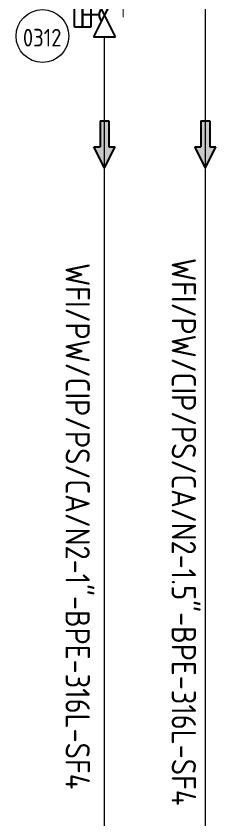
# Model space of a CAD drawing. Header units: millimetres. Extents: x -68339142 to 208, y -167 to 82456658.
# Drawn here: x -68328151 to -68328017, y 82448936 to 82449471 of the extents above; entities that cross this region are included whole.
import ezdxf

# ---------------------------------------------------------------- set-up
doc = ezdxf.new("R2010")
doc.units = ezdxf.units.MM
doc.header["$MEASUREMENT"] = 0
doc.layers.add('AM_8', color=1, linetype='Continuous', lineweight=15)
doc.layers.add('图层01注射用水WFI', color=3, linetype='Continuous', lineweight=5)
for name, color, linetype in [('WFI', 100, 'Continuous'), ('文字', 1, 'Continuous'), ('機器', 7, 'Continuous')]:
    doc.layers.add(name, color=color, linetype=linetype)
doc.styles.get("Standard").update_dxf_attribs({"font": 'gbenor.shx', "bigfont": 'gbcbig.shx'})

# ---------------------------------------------------------------- blocks, each defined once
blk = doc.blocks.new('KGJK')
at = {"layer": 'AM_8'}
blk.add_hatch(color=256, dxfattribs=at).paths.add_polyline_path([(5848.81, -1050.61), (5848.81, -1052.35), (5853.94, -1052.35), (5853.94, -1053.56), (5858.11, -1051.48), (5853.94, -1049.39), (5853.94, -1050.61)])
at = {"layer": '文字'}
for p, q in [((5858.11, -1051.48), (5853.94, -1049.39)), ((5853.94, -1049.39), (5853.94, -1050.61)), ((5848.81, -1050.61), (5848.81, -1052.35)), ((5848.81, -1050.61), (5853.94, -1050.61)), ((5858.11, -1051.48), (5853.94, -1053.56)), ((5848.81, -1052.35), (5853.94, -1052.35)), ((5853.94, -1052.35), (5853.94, -1053.56))]:
    blk.add_line(p, q, dxfattribs=at)
blk = doc.blocks.new('*U388')
at = {"color": 0}
for p, q in [((0, 0), (-5.63, 11.25)), ((-5.63, 11.25), (5.62, 11.25)), ((5.62, 11.25), (0, 0)), ((-15.47, -6.33), (-15.47, 6.33)), ((-11.25, 6.33), (-11.25, -6.33)), ((-11.25, -6.33), (-11.25, 6.33)), ((-7.03, 6.33), (-7.03, -6.33)), ((-2.81, 0), (-11.25, 0)), ((0, 0), (-5.63, -11.25)), ((5.62, -11.25), (0, 0)), ((-7.03, -6.33), (-15.47, -6.33)), ((-5.63, -11.25), (5.62, -11.25))]:
    blk.add_line(p, q, dxfattribs=at)
blk.add_lwpolyline([(-7.03, 6.33), (-7.03, 6.33), (-15.47, 6.33), (-15.47, 6.33)], close=True, dxfattribs=at)
at = {"color": 1, "linetype": 'ByBlock', "lineweight": 9}
blk.add_circle((-31.83, -10.85), 13.5, dxfattribs=at)
at = {"color": 0}
blk.add_arc((2.81, 0), 5.63, 143.1301, 216.8699, dxfattribs=at)
at = {"color": 1, "linetype": 'ByBlock', "lineweight": 9}
for tag, p, height in [('尺寸', (7.87, -1.44), 6.3), ('YQJ_NO', (-41.82, -16.19), 9)]:
    blk.add_attdef(tag, p, '', height=height, dxfattribs=at)
for tag, p, height, flags in [('YQJ_CODE', (-39.54, -8.18), 9, 2), ('YQJ_ITEMID', (12.3, -9.27), 5, 1), ('YQJ_CLASS_NAME', (12.34, -15.05), 5, 1), ('品牌', (13.52, -20.57), 5, 1), ('供电电源', (13.41, -26.42), 5, 1), ('控制方式', (13.73, -33.14), 5, 1), ('输出信号类型1', (14.15, -39.41), 5, 1), ('输出信号类型2', (13.98, -46.43), 5, 1)]:
    blk.add_attdef(tag, p, '', height=height, dxfattribs=dict(at, flags=flags))

msp = doc.modelspace()

# ---------------------------------------------------------------- linework, layer by layer
at = {"layer": 'WFI', "color": 3, "lineweight": 9}
for p, q in [((-68328024.36937, 82449453.97417), (-68328024.36937, 82449502.48861)), ((-68328091.67131, 82448812.20987), (-68328091.67131, 82449457.37562)), ((-68328024.36937, 82448751.6178), (-68328024.36937, 82449453.97417))]:
    msp.add_line(p, q, dxfattribs=at)

# ---------------------------------------------------------------- block references
ref = msp.add_blockref('*U388', (-68328091.67131, 82449472.0514), dxfattribs=dict(xscale=1.304513100000001, yscale=1.304513100000001, zscale=1.304513100000001))
ref.add_attrib('YQJ_NO', '0312', (-68328146.22725, 82449450.93188), dxfattribs={"color": 1, "linetype": 'ByBlock', "lineweight": 9, "height": 11.740618})
ref.add_attrib('尺寸', '1"', (-68328081.40152, 82449470.17851), dxfattribs={"color": 1, "linetype": 'ByBlock', "lineweight": 9, "height": 8.218433})
at = {"layer": '機器', "lineweight": 9, "xscale": -3.384651308526882, "yscale": 3.384651308526882, "zscale": 3.384651308526882, "rotation": 90}
for p in [(-68331650.62323, 82469197.62962), (-68331583.3213, 82469197.62962)]:
    msp.add_blockref('KGJK', p, dxfattribs=at)

# ---------------------------------------------------------------- texts
at = {"layer": '图层01注射用水WFI', "color": 3, "lineweight": 9, "char_height": 16.195608, "attachment_point": 5, "rotation": 270}
for s, insert in [('WFI/PW/CIP/PS/CA/N2-1.5"-BPE-316L-SF4', (-68328038.8661, 82449127.42932)), ('WFI/PW/CIP/PS/CA/N2-1"-BPE-316L-SF4', (-68328109.7048, 82449131.1458))]:
    msp.add_mtext(s, dxfattribs=dict(at, insert=insert))

doc.saveas('drawing.dxf')
